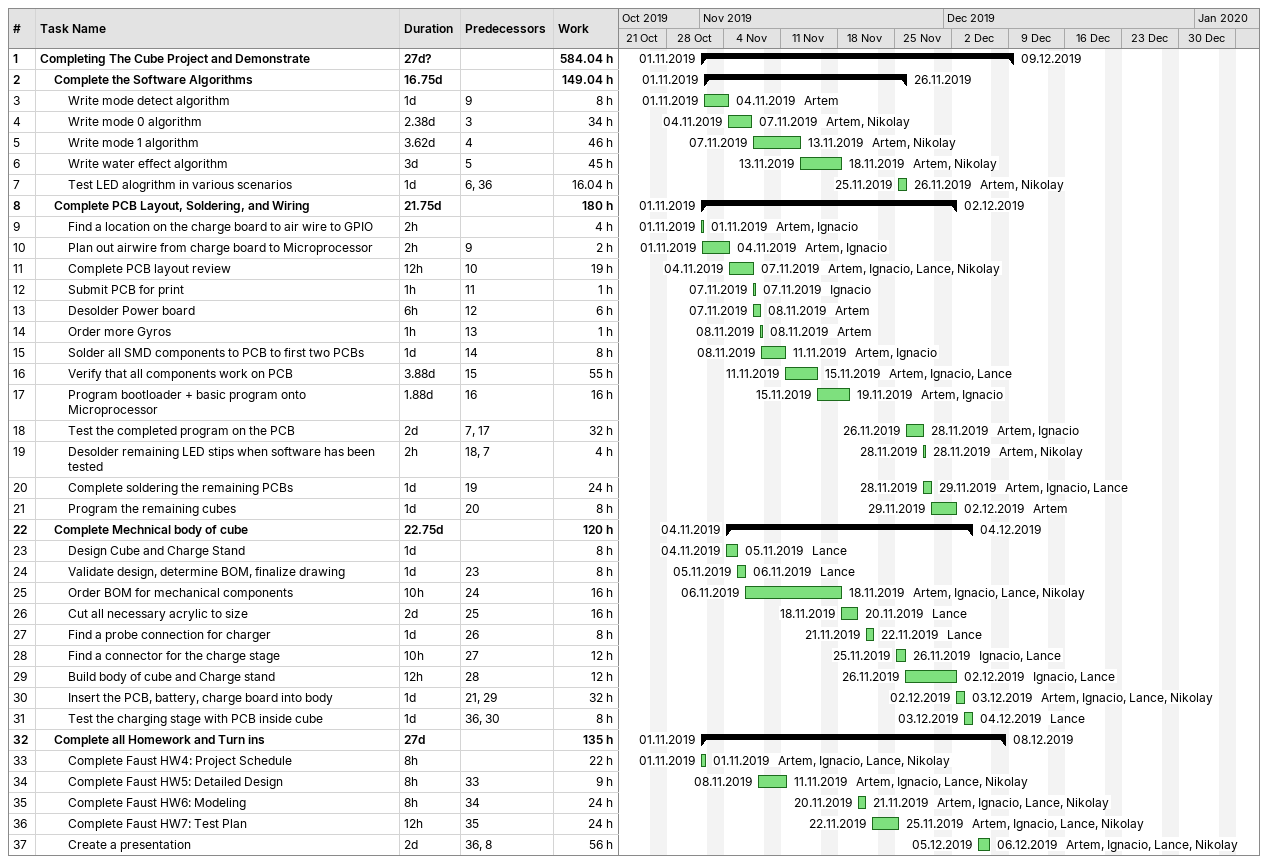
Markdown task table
| ID | Level | Task | Duration | Start | Finish | Predecessors | Resources | Work (h) |
|---|---|---|---|---|---|---|---|---|
| 1 | 1 | **Completing The Cube Project and Demonstrate** | 27d? | 2019-11-01 | 2019-12-09 |  |  | 584.04 |
| 2 | 2 | **Complete the Software Algorithms** | 16.75d | 2019-11-01 | 2019-11-26 |  |  | 149.04 |
| 3 | 3 | Write mode detect algorithm | 1d | 2019-11-01 | 2019-11-04 | 9 | Artem | 8 |
| 4 | 3 | Write mode 0 algorithm | 2.38d | 2019-11-04 | 2019-11-07 | 3 | Artem, Nikolay | 34 |
| 5 | 3 | Write mode 1 algorithm | 3.62d | 2019-11-07 | 2019-11-13 | 4 | Artem, Nikolay | 46 |
| 6 | 3 | Write water effect algorithm | 3d | 2019-11-13 | 2019-11-18 | 5 | Artem, Nikolay | 45 |
| 7 | 3 | Test LED alogrithm in various scenarios | 1d | 2019-11-25 | 2019-11-26 | 6, 36 | Artem, Nikolay | 16.04 |
| 8 | 2 | **Complete PCB Layout, Soldering, and Wiring** | 21.75d | 2019-11-01 | 2019-12-02 |  |  | 180 |
| 9 | 3 | Find a location on the charge board to air wire to GPIO | 2h | 2019-11-01 | 2019-11-01 |  | Artem, Ignacio | 4 |
| 10 | 3 | Plan out airwire from charge board to Microprocessor | 2h | 2019-11-01 | 2019-11-04 | 9 | Artem, Ignacio | 2 |
| 11 | 3 | Complete PCB layout review | 12h | 2019-11-04 | 2019-11-07 | 10 | Artem, Ignacio, Lance, Nikolay | 19 |
| 12 | 3 | Submit PCB for print | 1h | 2019-11-07 | 2019-11-07 | 11 | Ignacio | 1 |
| 13 | 3 | Desolder Power board | 6h | 2019-11-07 | 2019-11-08 | 12 | Artem | 6 |
| 14 | 3 | Order more Gyros | 1h | 2019-11-08 | 2019-11-08 | 13 | Artem | 1 |
| 15 | 3 | Solder all SMD components to PCB to first two PCBs | 1d | 2019-11-08 | 2019-11-11 | 14 | Artem, Ignacio | 8 |
| 16 | 3 | Verify that all components work on PCB | 3.88d | 2019-11-11 | 2019-11-15 | 15 | Artem, Ignacio, Lance | 55 |
| 17 | 3 | Program bootloader + basic program onto Microprocessor | 1.88d | 2019-11-15 | 2019-11-19 | 16 | Artem, Ignacio | 16 |
| 18 | 3 | Test the completed program on the PCB | 2d | 2019-11-26 | 2019-11-28 | 7, 17 | Artem, Ignacio | 32 |
| 19 | 3 | Desolder remaining LED stips when software has been tested | 2h | 2019-11-28 | 2019-11-28 | 18, 7 | Artem, Nikolay | 4 |
| 20 | 3 | Complete soldering the remaining PCBs | 1d | 2019-11-28 | 2019-11-29 | 19 | Artem, Ignacio, Lance | 24 |
| 21 | 3 | Program the remaining cubes | 1d | 2019-11-29 | 2019-12-02 | 20 | Artem | 8 |
| 22 | 2 | **Complete Mechnical body of cube** | 22.75d | 2019-11-04 | 2019-12-04 |  |  | 120 |
| 23 | 3 | Design Cube and Charge Stand | 1d | 2019-11-04 | 2019-11-05 |  | Lance | 8 |
| 24 | 3 | Validate design, determine BOM, finalize drawing | 1d | 2019-11-05 | 2019-11-06 | 23 | Lance | 8 |
| 25 | 3 | Order BOM for mechanical components | 10h | 2019-11-06 | 2019-11-18 | 24 | Artem, Ignacio, Lance, Nikolay | 16 |
| 26 | 3 | Cut all necessary acrylic to size | 2d | 2019-11-18 | 2019-11-20 | 25 | Lance | 16 |
| 27 | 3 | Find a probe connection for charger | 1d | 2019-11-21 | 2019-11-22 | 26 | Lance | 8 |
| 28 | 3 | Find a connector for the charge stage | 10h | 2019-11-25 | 2019-11-26 | 27 | Ignacio, Lance | 12 |
| 29 | 3 | Build body of cube and Charge stand | 12h | 2019-11-26 | 2019-12-02 | 28 | Ignacio, Lance | 12 |
| 30 | 3 | Insert the PCB, battery, charge board into body | 1d | 2019-12-02 | 2019-12-03 | 21, 29 | Artem, Ignacio, Lance, Nikolay | 32 |
| 31 | 3 | Test the charging stage with PCB inside cube | 1d | 2019-12-03 | 2019-12-04 | 36, 30 | Lance | 8 |
| 32 | 2 | **Complete all Homework and Turn ins** | 27d | 2019-11-01 | 2019-12-08 |  |  | 135 |
| 33 | 3 | Complete Faust HW4: Project Schedule | 8h | 2019-11-01 | 2019-11-01 |  | Artem, Ignacio, Lance, Nikolay | 22 |
| 34 | 3 | Complete Faust HW5: Detailed Design | 8h | 2019-11-08 | 2019-11-11 | 33 | Artem, Ignacio, Lance, Nikolay | 9 |
| 35 | 3 | Complete Faust HW6: Modeling | 8h | 2019-11-20 | 2019-11-21 | 34 | Artem, Ignacio, Lance, Nikolay | 24 |
| 36 | 3 | Complete Faust HW7: Test Plan | 12h | 2019-11-22 | 2019-11-25 | 35 | Artem, Ignacio, Lance, Nikolay | 24 |
| 37 | 3 | Create a presentation | 2d | 2019-12-05 | 2019-12-06 | 36, 8 | Artem, Ignacio, Lance, Nikolay | 56 |
